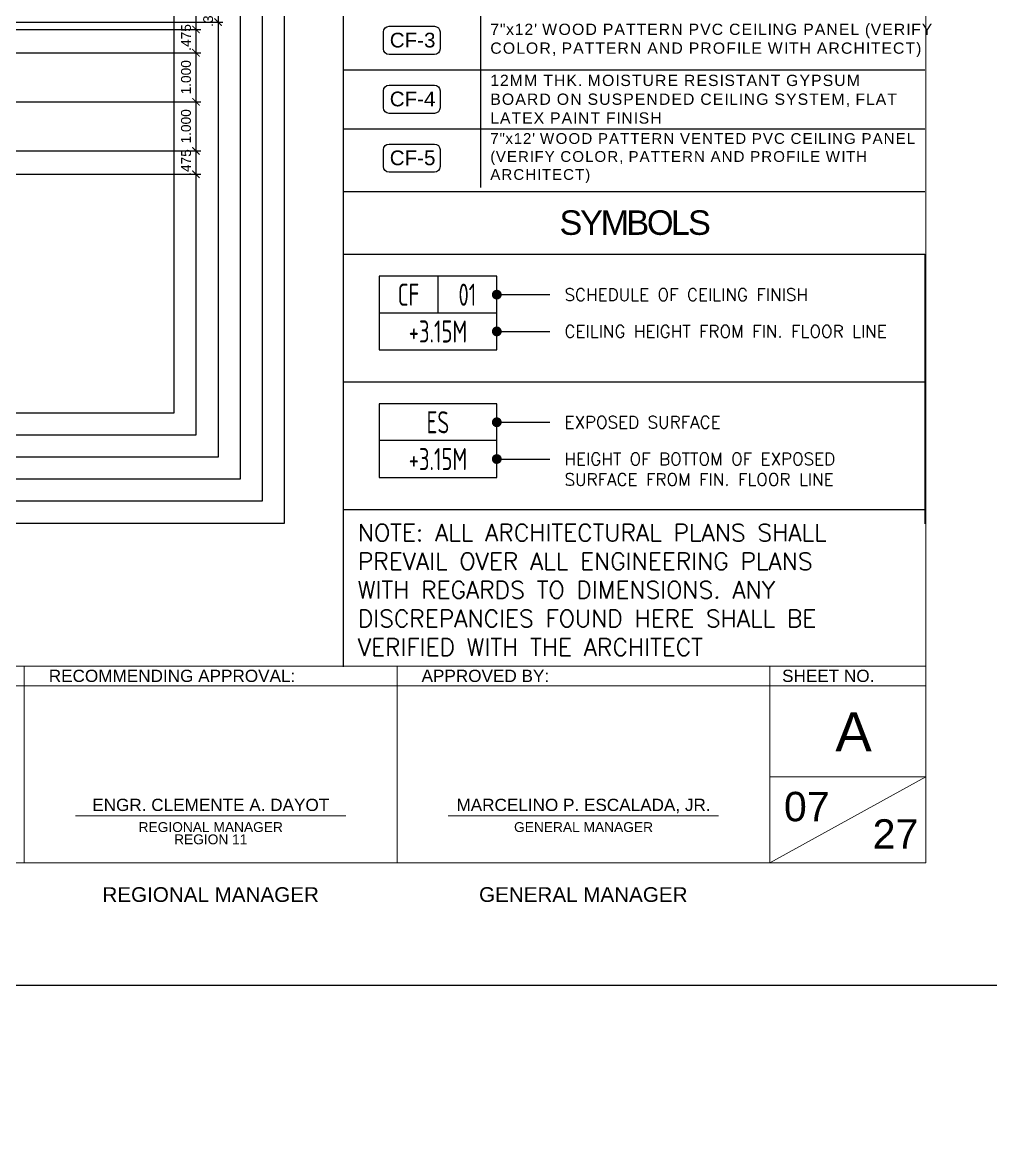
# Model space of a CAD drawing. Header units: metres. Extents: x -12400 to 1, y 0 to 106422.
# Drawn here: x -12268.78 to -12249.06, y 106310.22 to 106333.26 of the extents above; entities that cross this region are included whole.
import ezdxf
from ezdxf.enums import TextEntityAlignment as Align

# ---------------------------------------------------------------- set-up
doc = ezdxf.new("R2010")
doc.units = ezdxf.units.M
doc.header["$PDMODE"] = 35
for name, color, linetype in [('A-ANNO-TEXT', 4, 'Continuous'), ('C-SCHED', 1, 'Continuous'), ('SCH-FLR', 224, 'Continuous'), ('TEXT', 3, 'Continuous'), ('txt', 2, 'Continuous')]:
    doc.layers.add(name, color=color, linetype=linetype)
for name, color, linetype, lineweight in [('DIM 001', 251, 'Continuous', 13), ('R', 1, 'Continuous', 9), ('TBLOCK-BORDER-INSIDE', 247, 'Continuous', 0), ('TBLOCK-BORDER-OUTSIDE', 240, 'Continuous', 0), ('TBLOCK-BORDER-TLINE', 40, 'Continuous', 0), ('TEXT 005', 7, 'Continuous', 50), ('Y', 2, 'Continuous', 13)]:
    doc.layers.add(name, color=color, linetype=linetype, lineweight=lineweight)
doc.layers.add('GUIDELINES', color=206, linetype='Continuous', plot=False)
doc.styles.add('architxt', font='architxt.shx', dxfattribs={"width": 0.8})
doc.styles.add('arial', font='arial.ttf')
doc.styles.add('arial baltic', font='arial.ttf')
doc.styles.add('Arial-Bold', font='arial.ttf')
doc.styles.add('DIMTXT-100', font='arial.ttf')
doc.styles.add('SANS', font='sanss___.ttf')
doc.styles.add('T-0.15', font='romans.shx', dxfattribs={"height": 0.15})
doc.styles.add('T.25', font='romans.shx', dxfattribs={"height": 0.2})
doc.dimstyles.new('D-100', dxfattribs={"dimtxt": 0.2, "dimasz": 0.15, "dimexe": 0.1, "dimexo": 0.1, "dimgap": 0.1, "dimtad": 1, "dimdec": 3, "dimzin": 4, "dimdsep": 46, "dimtxsty": 'DIMTXT-100', "dimblk": 'ARCHTICK', "dimcen": 0.2, "dimdle": 0.1, "dimclrd": 8, "dimclre": 8, "dimclrt": 2, "dimadec": 0, "dimazin": 1, "dimtfac": 1, "dimtdec": 3, "dimtofl": 0, "dimtmove": 2, "dimatfit": 3, "dimfxl": 1, "dimarcsym": 0})
doc.dimstyles.new('LE-1a', dxfattribs={"dimtxt": 0.2, "dimasz": 0.2, "dimexe": 0.2, "dimexo": 0.2, "dimgap": 0.1, "dimtad": 1, "dimtoh": 1, "dimdec": 0, "dimdsep": 46, "dimtxsty": 'DIMTXT-100', "dimcen": 2.5, "dimclrd": 8, "dimclre": 8, "dimclrt": 2, "dimadec": 0, "dimazin": 0, "dimtfac": 1, "dimtdec": 0, "dimtix": 1, "dimtmove": 2, "dimatfit": 3, "dimldrblk": 'DOT', "dimfxl": 1, "dimtolj": 1, "dimtzin": 0, "dimarcsym": 0})

# ---------------------------------------------------------------- blocks, each defined once
blk = doc.blocks.new('_Dot')
at = {"color": 0, "linetype": 'ByBlock', "lineweight": -2}
blk.add_line((-0.5, 0), (-1, 0), dxfattribs=at)
at = {"color": 0, "linetype": 'ByBlock', "const_width": 0.5}
blk.add_lwpolyline([(-0.25, 0, 1), (0.25, 0, 1)], format="xyb", close=True, dxfattribs=at)
blk = doc.blocks.new('_ArchTick')
at = {"color": 0, "linetype": 'ByBlock', "const_width": 0.15}
blk.add_lwpolyline([(-0.5, -0.5), (0.5, 0.5)], dxfattribs=at)
blk = doc.blocks.new('*D1524')
at = {"layer": 'DEFPOINTS', "color": 0, "transparency": 16777216}
for p in [(-12298.642, 106345.954), (-12298.642, 106345.954), (0.6, 0.075)]:
    blk.add_point(p, dxfattribs=at)
at = {"layer": 'DIM 001', "color": 8, "lineweight": -2, "transparency": 16777216}
for p, q in [((0.6, 0.175), (0.6, 106346.054)), ((0.7, 106345.954), (-12298.742, 106345.954))]:
    blk.add_line(p, q, dxfattribs=at)
at = {"layer": 'DIM 001', "color": 8, "lineweight": -2, "transparency": 16777216, "xscale": 0.15, "yscale": 0.15, "zscale": 0.15, "rotation": 180}
blk.add_blockref('_ArchTick', (-12298.642, 106345.954), dxfattribs=at)
at = {"layer": 'DIM 001', "color": 8, "lineweight": -2, "transparency": 16777216, "xscale": 0.15, "yscale": 0.15, "zscale": 0.15}
blk.add_blockref('_ArchTick', (0.6, 106345.954), dxfattribs=at)
at = {"layer": 'DIM 001', "color": 2, "transparency": 16777216, "insert": (-6149.021, 106346.157), "char_height": 0.2, "attachment_point": 5, "style": 'DIMTXT-100'}
blk.add_mtext('12299.242', dxfattribs=at)
blk = doc.blocks.new('*D1617')
at = {"layer": 'DEFPOINTS', "color": 0, "transparency": 16777216}
for p in [(-12276.614, 106333.618), (-12276.142, 106333.268), (-12264.801, 106333.268)]:
    blk.add_point(p, dxfattribs=at)
at = {"layer": 'DIM 001', "color": 8, "lineweight": -2, "transparency": 16777216}
for p, q in [((-12276.514, 106333.618), (-12264.701, 106333.618)), ((-12264.801, 106333.718), (-12264.801, 106333.168)), ((-12276.042, 106333.268), (-12264.701, 106333.268))]:
    blk.add_line(p, q, dxfattribs=at)
at = {"layer": 'DIM 001', "color": 8, "lineweight": -2, "transparency": 16777216, "xscale": 0.15, "yscale": 0.15, "zscale": 0.15}
for p, rotation in [((-12264.801, 106333.618), 90), ((-12264.801, 106333.268), 270)]:
    blk.add_blockref('_ArchTick', p, dxfattribs=dict(at, rotation=rotation))
at = {"layer": 'DIM 001', "color": 2, "transparency": 16777216, "insert": (-12265.001, 106333.443), "char_height": 0.2, "attachment_point": 5, "rotation": 90, "style": 'DIMTXT-100'}
blk.add_mtext('.350', dxfattribs=at)
blk = doc.blocks.new('*D1600')
at = {"layer": 'DEFPOINTS', "color": 0, "transparency": 16777216}
for p in [(-12276.292, 106333.118), (-12277.451, 106332.643), (-12265.251, 106332.643)]:
    blk.add_point(p, dxfattribs=at)
at = {"layer": 'DIM 001', "color": 8, "lineweight": -2, "transparency": 16777216}
for p, q in [((-12276.192, 106333.118), (-12265.151, 106333.118)), ((-12265.251, 106333.218), (-12265.251, 106332.543)), ((-12277.351, 106332.643), (-12265.151, 106332.643))]:
    blk.add_line(p, q, dxfattribs=at)
at = {"layer": 'DIM 001', "color": 8, "lineweight": -2, "transparency": 16777216, "xscale": 0.15, "yscale": 0.15, "zscale": 0.15}
for p, rotation in [((-12265.251, 106333.118), 90), ((-12265.251, 106332.643), 270)]:
    blk.add_blockref('_ArchTick', p, dxfattribs=dict(at, rotation=rotation))
at = {"layer": 'DIM 001', "color": 2, "transparency": 16777216, "insert": (-12265.451, 106332.955), "char_height": 0.2, "attachment_point": 5, "rotation": 90, "style": 'DIMTXT-100'}
blk.add_mtext('.475', dxfattribs=at)
blk = doc.blocks.new('*D1618')
at = {"layer": 'DEFPOINTS', "color": 0, "transparency": 16777216}
for p in [(-12277.451, 106332.643), (-12277.447, 106331.643), (-12265.251, 106331.643)]:
    blk.add_point(p, dxfattribs=at)
at = {"layer": 'DIM 001', "color": 8, "lineweight": -2, "transparency": 16777216}
for p, q in [((-12265.251, 106332.743), (-12265.251, 106331.543)), ((-12277.351, 106332.643), (-12265.151, 106332.643)), ((-12277.347, 106331.643), (-12265.151, 106331.643))]:
    blk.add_line(p, q, dxfattribs=at)
at = {"layer": 'DIM 001', "color": 8, "lineweight": -2, "transparency": 16777216, "xscale": 0.15, "yscale": 0.15, "zscale": 0.15}
for p, rotation in [((-12265.251, 106332.643), 90), ((-12265.251, 106331.643), 270)]:
    blk.add_blockref('_ArchTick', p, dxfattribs=dict(at, rotation=rotation))
at = {"layer": 'DIM 001', "color": 2, "transparency": 16777216, "insert": (-12265.453, 106332.143), "char_height": 0.2, "attachment_point": 5, "rotation": 90, "style": 'DIMTXT-100'}
blk.add_mtext('1.000', dxfattribs=at)
blk = doc.blocks.new('*D1619')
at = {"layer": 'DEFPOINTS', "color": 0, "transparency": 16777216}
for p in [(-12277.447, 106331.643), (-12277.451, 106330.643), (-12265.251, 106330.643)]:
    blk.add_point(p, dxfattribs=at)
at = {"layer": 'DIM 001', "color": 8, "lineweight": -2, "transparency": 16777216}
for p, q in [((-12265.251, 106331.743), (-12265.251, 106330.543)), ((-12277.347, 106331.643), (-12265.151, 106331.643)), ((-12277.351, 106330.643), (-12265.151, 106330.643))]:
    blk.add_line(p, q, dxfattribs=at)
at = {"layer": 'DIM 001', "color": 8, "lineweight": -2, "transparency": 16777216, "xscale": 0.15, "yscale": 0.15, "zscale": 0.15}
for p, rotation in [((-12265.251, 106331.643), 90), ((-12265.251, 106330.643), 270)]:
    blk.add_blockref('_ArchTick', p, dxfattribs=dict(at, rotation=rotation))
at = {"layer": 'DIM 001', "color": 2, "transparency": 16777216, "insert": (-12265.453, 106331.143), "char_height": 0.2, "attachment_point": 5, "rotation": 90, "style": 'DIMTXT-100'}
blk.add_mtext('1.000', dxfattribs=at)
blk = doc.blocks.new('*D1620')
at = {"layer": 'DEFPOINTS', "color": 0, "transparency": 16777216}
for p in [(-12277.451, 106330.643), (-12276.292, 106330.168), (-12265.251, 106330.168)]:
    blk.add_point(p, dxfattribs=at)
at = {"layer": 'DIM 001', "color": 8, "lineweight": -2, "transparency": 16777216}
for p, q in [((-12277.351, 106330.643), (-12265.151, 106330.643)), ((-12265.251, 106330.743), (-12265.251, 106330.068)), ((-12276.192, 106330.168), (-12265.151, 106330.168))]:
    blk.add_line(p, q, dxfattribs=at)
at = {"layer": 'DIM 001', "color": 8, "lineweight": -2, "transparency": 16777216, "xscale": 0.15, "yscale": 0.15, "zscale": 0.15}
for p, rotation in [((-12265.251, 106330.643), 90), ((-12265.251, 106330.168), 270)]:
    blk.add_blockref('_ArchTick', p, dxfattribs=dict(at, rotation=rotation))
at = {"layer": 'DIM 001', "color": 2, "transparency": 16777216, "insert": (-12265.451, 106330.405), "char_height": 0.2, "attachment_point": 5, "rotation": 90, "style": 'DIMTXT-100'}
blk.add_mtext('.475', dxfattribs=at)
blk = doc.blocks.new('A$Ceba0e023')
at = {"layer": 'DEFPOINTS'}
blk.add_line((76.2, 0), (0, 0), dxfattribs=at)
at = {"layer": 'TBLOCK-BORDER-INSIDE'}
blk.add_line((73.693, 6.517), (4.011, 6.517), dxfattribs=at)
blk.add_line((73.693, 6.517), (4.011, 6.517), dxfattribs=at)
at = {"layer": 'TBLOCK-BORDER-INSIDE', "ltscale": 0.35}
for p, q in [((70.511, 6.517), (70.511, 2.507)), ((73.693, 4.261), (70.511, 4.261))]:
    blk.add_line(p, q, dxfattribs=at)
for points in [[(55.311, 6.517), (55.311, 2.507)], [(62.911, 6.517), (62.911, 2.507)]]:
    blk.add_lwpolyline(points, dxfattribs=at)
at = {"layer": 'TBLOCK-BORDER-OUTSIDE'}
for p, q in [((73.693, 48.427), (73.693, 2.507)), ((73.693, 2.507), (4.011, 2.507))]:
    blk.add_line(p, q, dxfattribs=at)
blk.add_lwpolyline([(73.693, 2.507), (4.011, 2.507), (4.011, 48.427), (73.693, 48.427)], close=True, dxfattribs=at)
at = {"layer": 'TBLOCK-BORDER-TLINE'}
for p, q in [((22.111, 6.116), (73.693, 6.116)), ((56.355, 3.459), (61.866, 3.459)), ((63.955, 3.459), (69.466, 3.459))]:
    blk.add_line(p, q, dxfattribs=at)
at = {"layer": 'TBLOCK-BORDER-TLINE', "ltscale": 0.35}
blk.add_line((70.511, 2.507), (73.693, 4.261), dxfattribs=at)
at = {"layer": 'DEFPOINTS', "style": 'arial baltic'}
for s, p in [('REGIONAL MANAGER', (59.111, 1.857)), ('GENERAL MANAGER', (66.708, 1.857))]:
    blk.add_text(s, height=0.30079, dxfattribs=at).set_placement(p, align=Align.MIDDLE_CENTER)
at = {"layer": 'R', "style": 'arial baltic'}
for s, height, p in [('ENGR. CLEMENTE A. DAYOT', 0.25, (59.113, 3.686)), ('MARCELINO P. ESCALADA, JR.', 0.25, (66.713, 3.686)), ('REGIONAL MANAGER', 0.20053, (59.113, 3.233)), ('GENERAL MANAGER', 0.20053, (66.713, 3.233)), ('REGION 11', 0.2005, (59.113, 2.983))]:
    blk.add_text(s, height=height, dxfattribs=at).set_placement(p, align=Align.MIDDLE_CENTER)
at = {"layer": 'Y', "style": 'arial baltic'}
for s, p in [('RECOMMENDING APPROVAL:', (55.811, 6.317)), ('APPROVED BY:', (63.411, 6.317)), ('SHEET NO.', (70.761, 6.317))]:
    blk.add_text(s, height=0.25, dxfattribs=at).set_placement(p, align=Align.MIDDLE_LEFT)

msp = doc.modelspace()

# ---------------------------------------------------------------- linework, layer by layer
at = {"color": 2}
for points in [[(-12262.25103, 106362.03654), (-12262.25103, 106320.12654)], [(-12259.45098, 106337.89457), (-12259.45098, 106329.89359)], [(-12262.25085, 106329.81638), (-12250.39206, 106329.81655)], [(-12262.25083, 106328.53737), (-12250.39204, 106328.53754)], [(-12262.25083, 106323.33411), (-12250.39204, 106323.33427)]]:
    msp.add_lwpolyline(points, dxfattribs=at)
at = {"color": 1}
for points in [[(-12262.25098, 106332.29461), (-12250.39224, 106332.29461)], [(-12262.25088, 106332.29457), (-12250.3921, 106332.29474)], [(-12262.25098, 106331.09506), (-12250.39219, 106331.09523)], [(-12262.25098, 106331.09461), (-12250.39224, 106331.09461)], [(-12250.39221, 106328.53754), (-12250.39206, 106323.03803)], [(-12262.25083, 106325.93574), (-12250.39204, 106325.93557)]]:
    msp.add_lwpolyline(points, dxfattribs=at)
at = {"layer": 'C-SCHED'}
for p, q in [((-12260.31842, 106328.08655), (-12260.31842, 106327.33655)), ((-12259.11842, 106327.33655), (-12261.51842, 106327.33655)), ((-12259.11866, 106324.73492), (-12261.51866, 106324.73492))]:
    msp.add_line(p, q, dxfattribs=at)
for points in [[(-12261.51842, 106328.08655), (-12261.51842, 106326.58655), (-12259.11842, 106326.58655), (-12259.11842, 106328.08655)], [(-12261.51866, 106325.48492), (-12261.51866, 106323.98492), (-12259.11866, 106323.98492), (-12259.11866, 106325.48492)]]:
    msp.add_lwpolyline(points, close=True, dxfattribs=at)
at = {"layer": 'GUIDELINES'}
for points in [[(-12317.17514, 106359.93654), (-12263.45103, 106359.93654), (-12263.45103, 106323.04839), (-12317.17514, 106323.04839)], [(-12316.72514, 106359.48654), (-12263.90103, 106359.48654), (-12263.90103, 106323.49839), (-12316.72514, 106323.49839)], [(-12316.27514, 106359.03654), (-12264.35103, 106359.03654), (-12264.35103, 106323.94839), (-12316.27514, 106323.94839)], [(-12315.82514, 106358.58654), (-12264.80103, 106358.58654), (-12264.80103, 106324.39839), (-12315.82514, 106324.39839)], [(-12315.37514, 106358.13654), (-12265.25103, 106358.13654), (-12265.25103, 106324.84839), (-12315.37514, 106324.84839)], [(-12314.92514, 106357.68654), (-12265.70103, 106357.68654), (-12265.70103, 106325.29839), (-12314.92514, 106325.29839)]]:
    msp.add_lwpolyline(points, close=True, dxfattribs=at)
at = {"layer": 'SCH-FLR', "color": 1}
for points in [[(-12260.39018, 106332.60661), (-12261.31178, 106332.60661, -0.41421356), (-12261.42698, 106332.72181), (-12261.42698, 106333.06741, -0.41421356), (-12261.31178, 106333.18261), (-12260.39018, 106333.18261, -0.41421356), (-12260.27498, 106333.06741), (-12260.27498, 106332.72181, -0.41421356)], [(-12260.39018, 106331.40661), (-12261.31178, 106331.40661, -0.41421356), (-12261.42698, 106331.52181), (-12261.42698, 106331.86741, -0.41421356), (-12261.31178, 106331.98261), (-12260.39018, 106331.98261, -0.41421356), (-12260.27498, 106331.86741), (-12260.27498, 106331.52181, -0.41421356)], [(-12260.39018, 106330.20661), (-12261.31178, 106330.20661, -0.41421356), (-12261.42698, 106330.32181), (-12261.42698, 106330.66741, -0.41421356), (-12261.31178, 106330.78261), (-12260.39018, 106330.78261, -0.41421356), (-12260.27498, 106330.66741), (-12260.27498, 106330.32181, -0.41421356)]]:
    msp.add_lwpolyline(points, format="xyb", close=True, dxfattribs=at)

# ---------------------------------------------------------------- block references
at = {"xscale": 0.999738737056323, "yscale": 0.999738737056323, "zscale": 0.999738737056323}
msp.add_blockref('A$Ceba0e023', (-12324.0465, 106313.62444), dxfattribs=at)

# ---------------------------------------------------------------- texts
at = {"linetype": 'Continuous'}
for s, width, heights, insert, char_height, attachment_point, style in [('\\A1;\\pxql;{\\fArial|b0|i0|c0|p34;\\T1.1;\\C2;7"x12\' WOOD PATTERN PVC CEILING PANEL (VERIFY COLOR, PATTERN AND PROFILE WITH ARCHITECT)}', 9.2912651, [1.98196], (-12259.25098, 106332.89461), 0.23, 4, 'T-0.15'), ('\\A1;\\pxql;{\\fArial|b0|i0|c0|p34;\\T1.1;\\C2;12MM THK. MOISTURE RESISTANT GYPSUM BOARD ON SUSPENDED CEILING SYSTEM, FLAT LATEX PAINT FINISH}', 8.8639634, [1.98196], (-12259.25098, 106331.69461), 0.23, 4, 'T-0.15'), ('\\A1;\\pxql;{\\fArial|b0|i0|c0|p34;\\T1.1;\\C2;7"x12\' WOOD PATTERN VENTED PVC CEILING PANEL (VERIFY COLOR, PATTERN AND PROFILE WITH ARCHITECT)}', 9.1458712, [1.98196], (-12259.25098, 106330.49461), 0.22, 4, 'T-0.15'), ('{\\T0.9;\\C3;SYMBOLS}', 10.0592086, [0], (-12256.32145, 106329.17688), 0.5, 5, 'arial')]:
    msp.add_mtext_dynamic_manual_height_columns(s, width=width, gutter_width=0.001, heights=heights, dxfattribs=dict(at, insert=insert, char_height=char_height, attachment_point=attachment_point, style=style))
at = {"layer": 'A-ANNO-TEXT', "color": 2, "attachment_point": 1, "style": 'T.25'}
for s, insert, char_height, width in [('SCHEDULE OF CEILING FINISH', (-12257.73904, 106327.83655), 0.25, 5.6561318), ('CEILING HEIGHT FROM FIN. FLOOR LINE', (-12257.73904, 106327.08655), 0.25, 6.501033), ('EXPOSED SURFACE', (-12257.73928, 106325.23492), 0.25, 5.6561318), ('HEIGHT OF BOTTOM OF EXPOSED SURFACE FROM FIN. FLOOR LINE', (-12257.73928, 106324.48492), 0.25, 6.501033), ('{\\C3;NOTE: ALL ARCHITECTURAL PLANS SHALL PREVAIL OVER ALL ENGINEERING PLANS WITH REGARDS TO DIMENSIONS. ANY DISCREPANCIES FOUND HERE SHALL BE VERIFIED WITH THE ARCHITECT}', (-12261.95103, 106323.03411), 0.35, 11.3605201)]:
    msp.add_mtext(s, dxfattribs=dict(at, insert=insert, char_height=char_height, width=width))
at = {"layer": 'C-SCHED', "color": 2, "style": 'architxt', "width": 0.8}
for s, p in [('CF', (-12260.91842, 106327.48548)), ('ES', (-12260.31866, 106324.88385))]:
    msp.add_text(s, height=0.45, dxfattribs=at).set_placement(p, align=Align.CENTER)
for tag, p in [('01', (-12259.71842, 106327.48548)), ('+3.15M', (-12260.31842, 106326.73548)), ('+3.15M', (-12260.31866, 106324.13385))]:
    msp.add_attdef(tag, text='-', height=0.45, dxfattribs=at).set_placement(p, align=Align.CENTER)
at = {"layer": 'TEXT', "width": 5.8026786, "attachment_point": 5, "style": 'SANS'}
for s, insert, char_height in [('A', (-12251.847, 106318.79805), 0.8), ('07', (-12252.80014, 106317.27062), 0.6), ('27', (-12250.99224, 106316.71601), 0.6)]:
    msp.add_mtext(s, dxfattribs=dict(at, insert=insert, char_height=char_height))
at = {"layer": 'txt', "color": 6, "linetype": 'Continuous', "char_height": 0.3, "width": 0.9313097, "attachment_point": 2, "style": 'Arial-Bold'}
for s, insert in [('{\\C2;CF-3}', (-12260.83473, 106333.05084)), ('{\\C2;CF-4}', (-12260.83473, 106331.85084)), ('{\\C2;CF-5}', (-12260.83473, 106330.65084))]:
    msp.add_mtext(s, dxfattribs=dict(at, insert=insert))

# ---------------------------------------------------------------- dimensions: what is measured, and where the dimension line sits
at = {"layer": 'DIM 001'}
dim = msp.add_linear_dim(base=(-12298.64188, 106345.95449), p1=(0.6, 0.075), p2=(-12298.64188, 106345.95449), dimstyle='D-100', dxfattribs=at)
dim.commit()
dim.dimension.update_dxf_attribs({"geometry": '*D1524', "text_midpoint": (-6149.02094, 106346.15661)})
for base, p1, p2, picture, middle in [((-12264.80103, 106333.26754), (-12276.61448, 106333.61754), (-12276.14188, 106333.26754), '*D1617', (-12265.00103, 106333.44254)), ((-12265.25103, 106332.64254), (-12276.29188, 106333.11754), (-12277.45129, 106332.64254), '*D1600', (-12265.45103, 106332.95504)), ((-12265.25103, 106330.16754), (-12277.45129, 106330.64254), (-12276.29188, 106330.16754), '*D1620', (-12265.45103, 106330.40504))]:
    dim = msp.add_linear_dim(base=base, p1=p1, p2=p2, angle=90, dimstyle='D-100', dxfattribs=at)
    dim.commit()
    dim.dimension.update_dxf_attribs({"geometry": picture, "text_midpoint": middle, "dimtype": 160})
for base, p1, p2, picture, middle in [((-12265.25103, 106331.64254), (-12277.45129, 106332.64254), (-12277.44684, 106331.64254), '*D1618', (-12265.45314, 106332.14254)), ((-12265.25103, 106330.64254), (-12277.44684, 106331.64254), (-12277.45129, 106330.64254), '*D1619', (-12265.45314, 106331.14254))]:
    dim = msp.add_linear_dim(base=base, p1=p1, p2=p2, angle=90, dimstyle='D-100', dxfattribs=at)
    dim.commit()
    dim.dimension.update_dxf_attribs({"geometry": picture, "text_midpoint": middle})

# ---------------------------------------------------------------- leaders
at = {"layer": 'TEXT 005'}
for points in [[(-12259.11842, 106327.71155), (-12258.34622, 106327.71155), (-12258.03904, 106327.71155)], [(-12259.11842, 106326.96155), (-12258.34622, 106326.96155), (-12258.03904, 106326.96155)], [(-12259.11866, 106325.10992), (-12258.34646, 106325.10992), (-12258.03928, 106325.10992)], [(-12259.11866, 106324.35992), (-12258.34646, 106324.35992), (-12258.03928, 106324.35992)]]:
    msp.add_leader(points, dimstyle='LE-1a', dxfattribs=at)

doc.saveas('drawing.dxf')
